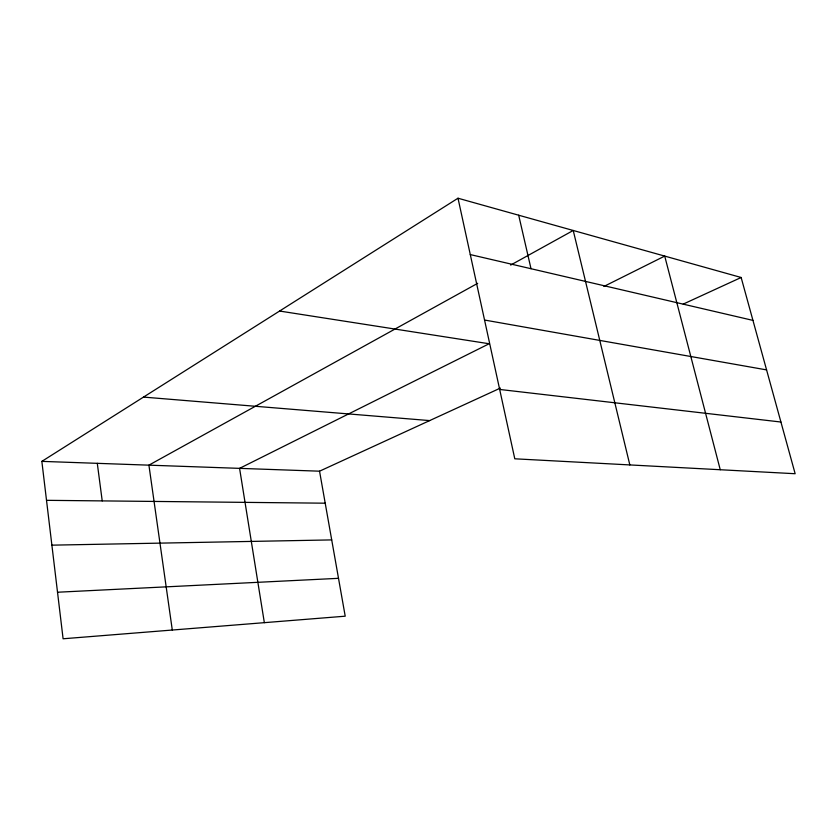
<?xml version="1.0" encoding="UTF-8"?>
<svg xmlns="http://www.w3.org/2000/svg" width="837" height="837" viewBox="0 0 837 837"><rect width="100%" height="100%" fill="white"/><g stroke="black" fill="none" stroke-linecap="round" stroke-linejoin="round"><path stroke-width="1.26" d="M500.4 388.086L319.546 471.189L345.21 616.189L63.099 638.777L41.85 461.375L458.006 198.223L741.143 277.486L795.15 473.721L514.786 458.802L458.006 198.223M477.686 283.314L148.913 465.152L172.296 630.041M510.675 265.078L573.23 230.478L629.832 464.922M603.885 286.453L664.714 256.08L720.249 469.735M683.233 304.093L741.143 277.486M57.523 592.23L338.504 578.325M51.884 545.159L331.703 539.907M46.516 500.327L325.206 503.194M41.85 461.375L319.546 471.189M143.514 397.094L429.663 420.592M499.668 389.446L780.921 422.026M279.589 311.04L489.143 343.756L239.581 468.364L264.346 622.665M484.55 320.037L766.577 369.902M470.279 254.574L752.955 320.393M518.689 215.214L531.014 268.719M97.291 463.332L102.219 500.903"/></g></svg>
